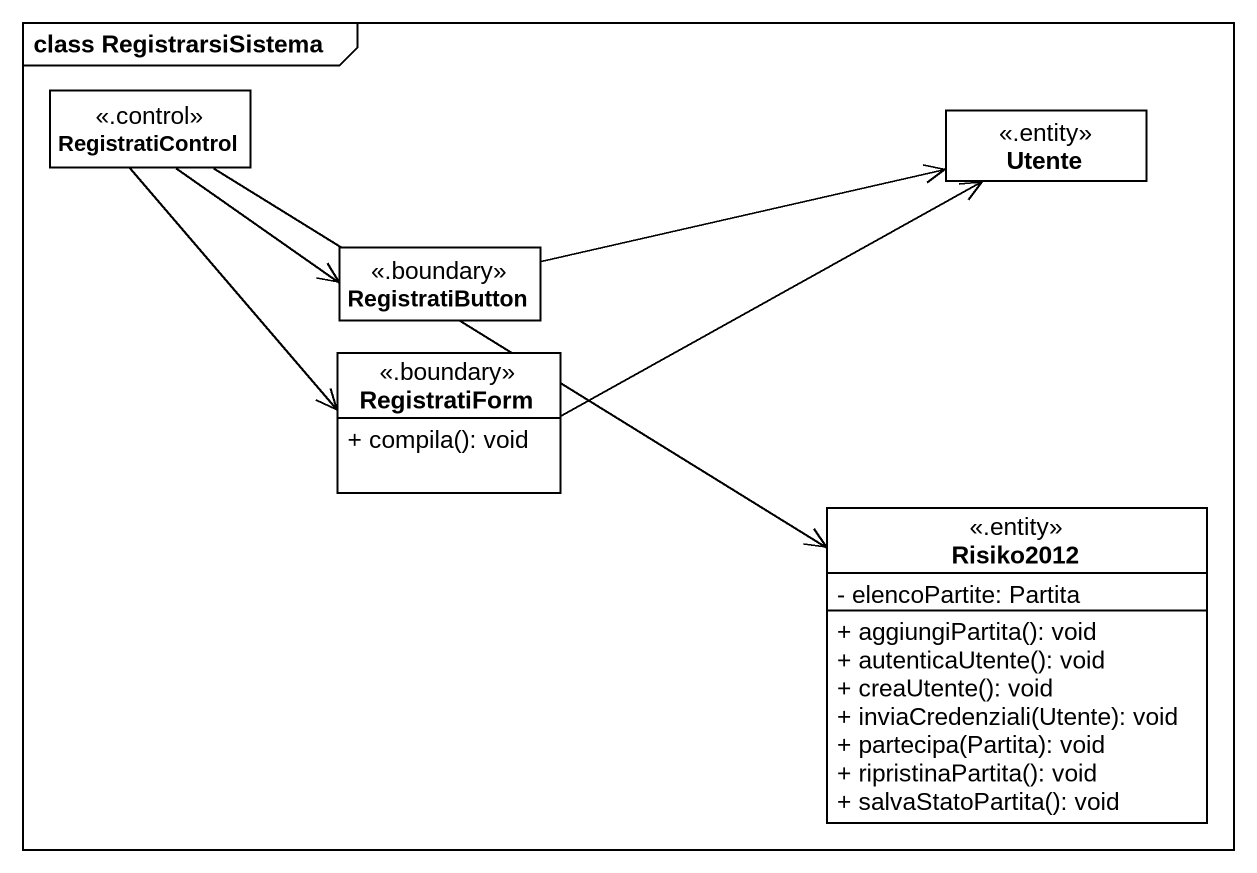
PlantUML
@startuml
mainframe class RegistrarsiSistema
hide circle
hide empty members
skinparam classAttributeIconSize 0
class RegistratiControl <<.control>>
class Utente <<.entity>>
class RegistratiButton <<.boundary>>
class RegistratiForm <<.boundary>> {
  + compila(): void
}
class Risiko2012 <<.entity>> {
  - elencoPartite: Partita
  + aggiungiPartita(): void
  + autenticaUtente(): void
  + creaUtente(): void
  + inviaCredenziali(Utente): void
  + partecipa(Partita): void
  + ripristinaPartita(): void
  + salvaStatoPartita(): void
}
RegistratiControl -right-> RegistratiButton
RegistratiControl --> RegistratiForm
RegistratiControl --> Risiko2012
RegistratiButton -right-> Utente
RegistratiForm -right-> Utente
@enduml
